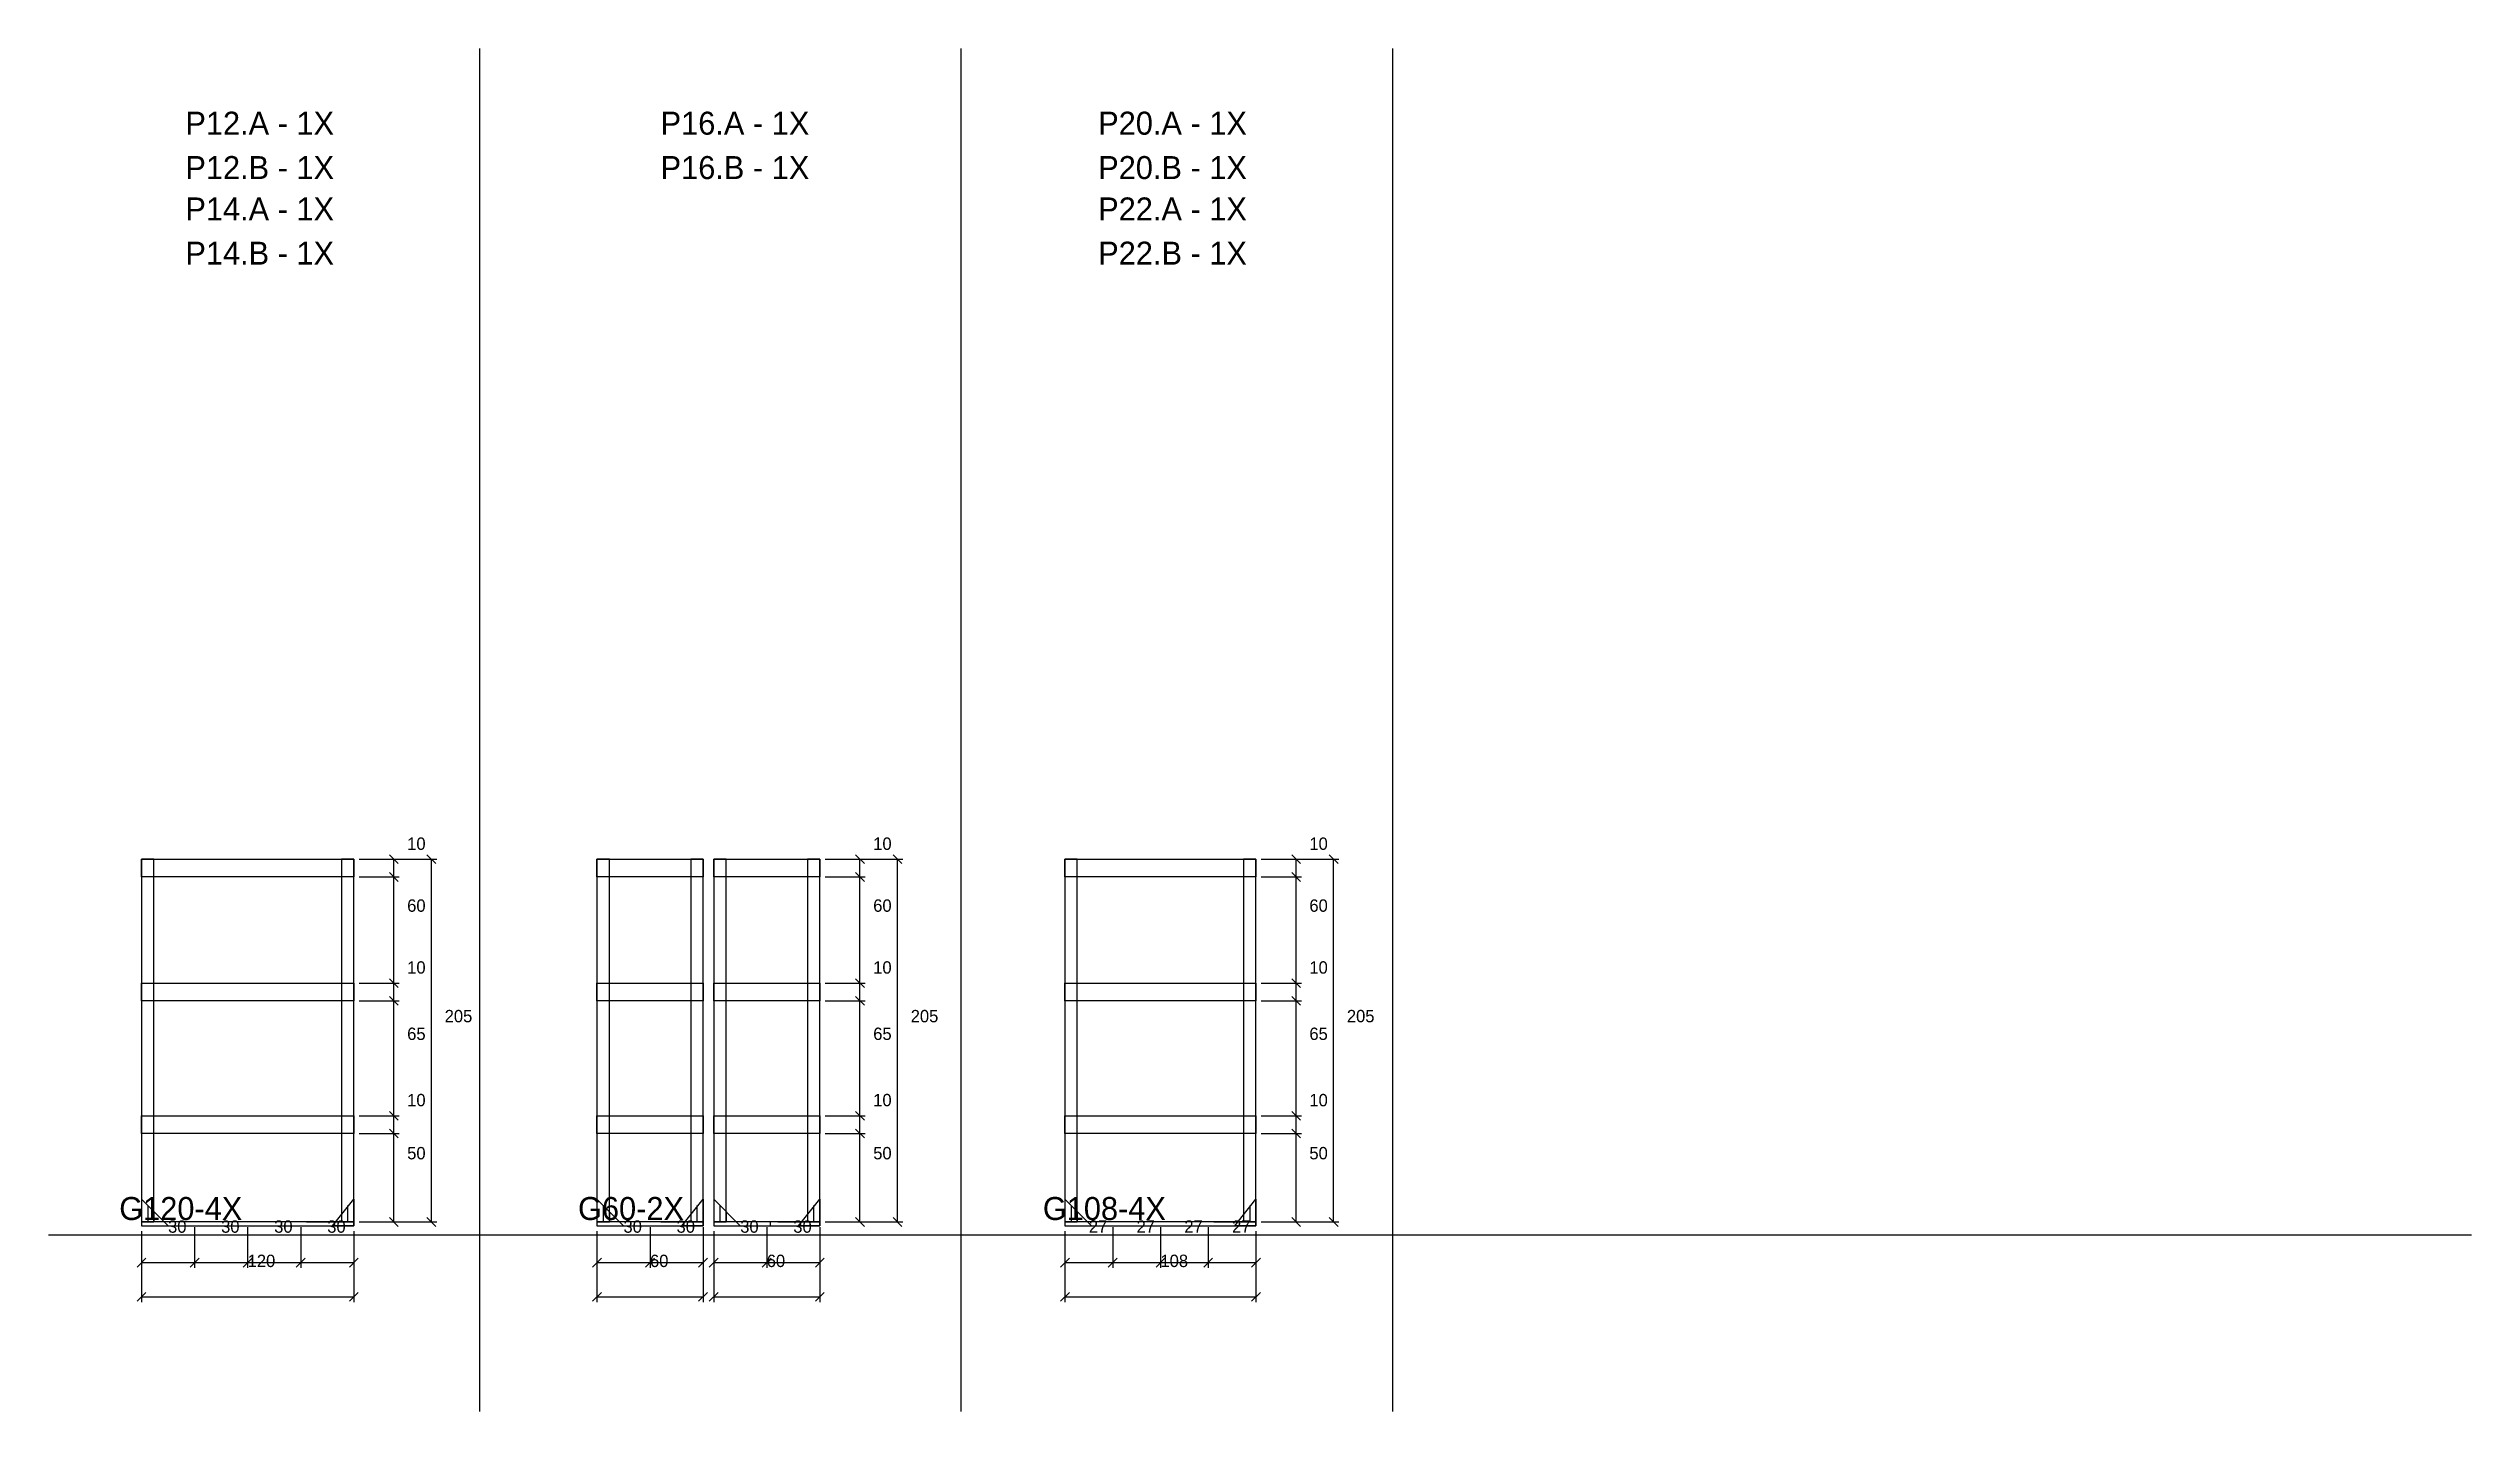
# Model space of a CAD drawing. Header units: metres. Extents: x 1847 to 3217, y 395 to 1166.
import ezdxf

# ---------------------------------------------------------------- set-up
doc = ezdxf.new("R2010")
doc.units = ezdxf.units.M

msp = doc.modelspace()

# ---------------------------------------------------------------- linework, layer by layer
at = {"layer": 'COTA', "color": 4}
for p, q in [((2022.3, 707.4), (2066.2, 707.4)), ((2022.3, 707.4), (2045, 707.4)), ((2042, 697.4), (2042, 707.4)), ((2063.2, 502.3), (2063.2, 707.4)), ((2285.8, 707.4), (2329.7, 707.4)), ((2285.8, 707.4), (2308.5, 707.4)), ((2305.5, 697.4), (2305.5, 707.4)), ((2326.7, 502.3), (2326.7, 707.4)), ((2532.4, 707.4), (2555.1, 707.4)), ((2532.4, 707.4), (2576.3, 707.4)), ((2552.1, 697.4), (2552.1, 707.4)), ((2573.3, 502.3), (2573.3, 707.4)), ((2022.3, 697.4), (2045, 697.4)), ((2022.3, 697.4), (2045, 697.4)), ((2042, 637.3), (2042, 697.4)), ((2285.8, 697.4), (2308.5, 697.4)), ((2285.8, 697.4), (2308.5, 697.4)), ((2305.5, 637.3), (2305.5, 697.4)), ((2532.4, 697.4), (2555.1, 697.4)), ((2532.4, 697.4), (2555.1, 697.4)), ((2552.1, 637.3), (2552.1, 697.4)), ((2022.3, 637.3), (2045, 637.3)), ((2022.3, 637.3), (2045, 637.3)), ((2042, 627.3), (2042, 637.3)), ((2285.8, 637.3), (2308.5, 637.3)), ((2285.8, 637.3), (2308.5, 637.3)), ((2305.5, 627.3), (2305.5, 637.3)), ((2532.4, 637.3), (2555.1, 637.3)), ((2532.4, 637.3), (2555.1, 637.3)), ((2552.1, 627.3), (2552.1, 637.3)), ((2022.3, 627.3), (2045, 627.3)), ((2022.3, 627.3), (2045, 627.3)), ((2042, 562.3), (2042, 627.3)), ((2285.8, 627.3), (2308.5, 627.3)), ((2285.8, 627.3), (2308.5, 627.3)), ((2305.5, 562.3), (2305.5, 627.3)), ((2532.4, 627.3), (2555.1, 627.3)), ((2532.4, 627.3), (2555.1, 627.3)), ((2552.1, 562.3), (2552.1, 627.3)), ((2022.3, 562.3), (2045, 562.3)), ((2022.3, 562.3), (2045, 562.3)), ((2042, 552.3), (2042, 562.3)), ((2285.8, 562.3), (2308.5, 562.3)), ((2285.8, 562.3), (2308.5, 562.3)), ((2305.5, 552.3), (2305.5, 562.3)), ((2532.4, 562.3), (2555.1, 562.3)), ((2532.4, 562.3), (2555.1, 562.3)), ((2552.1, 552.3), (2552.1, 562.3)), ((2022.3, 552.3), (2045, 552.3)), ((2022.3, 552.3), (2045, 552.3)), ((2042, 502.3), (2042, 552.3)), ((2285.8, 552.3), (2308.5, 552.3)), ((2285.8, 552.3), (2308.5, 552.3)), ((2305.5, 502.3), (2305.5, 552.3)), ((2532.4, 552.3), (2555.1, 552.3)), ((2532.4, 552.3), (2555.1, 552.3)), ((2552.1, 502.3), (2552.1, 552.3)), ((1899.3, 497.1), (1899.3, 476.3)), ((1899.3, 497.1), (1899.3, 457)), ((1929.3, 499.3), (1929.3, 476.3)), ((1929.3, 499.3), (1929.3, 476.3)), ((1959.3, 499.3), (1959.3, 476.3)), ((1959.3, 499.3), (1959.3, 476.3)), ((1989.3, 499.3), (1989.3, 476.3)), ((1989.3, 499.3), (1989.3, 476.3)), ((2019.3, 497.1), (2019.3, 476.3)), ((2019.3, 497.1), (2019.3, 457)), ((2022.3, 502.3), (2045, 502.3)), ((2022.3, 502.3), (2066.2, 502.3)), ((2156.8, 497.1), (2156.8, 457)), ((2156.8, 497.1), (2156.8, 476.3)), ((2186.8, 499.3), (2186.8, 476.3)), ((2186.8, 499.3), (2186.8, 476.3)), ((2216.8, 499.3), (2216.8, 476.3)), ((2216.8, 497.1), (2216.8, 457)), ((2222.8, 497.1), (2222.8, 457)), ((2222.8, 497.1), (2222.8, 476.3)), ((2252.8, 499.3), (2252.8, 476.3)), ((2252.8, 499.3), (2252.8, 476.3)), ((2282.8, 499.3), (2282.8, 476.3)), ((2282.8, 497.1), (2282.8, 457)), ((2285.8, 502.3), (2308.5, 502.3)), ((2285.8, 502.3), (2329.7, 502.3)), ((2421.4, 497.1), (2421.4, 457)), ((2421.4, 497.1), (2421.4, 476.3)), ((2448.4, 499.3), (2448.4, 476.3)), ((2448.4, 499.3), (2448.4, 476.3)), ((2475.4, 499.3), (2475.4, 476.3)), ((2475.4, 499.3), (2475.4, 476.3)), ((2502.4, 499.3), (2502.4, 476.3)), ((2502.4, 499.3), (2502.4, 476.3)), ((2529.4, 497.1), (2529.4, 476.3)), ((2529.4, 497.1), (2529.4, 457)), ((2532.4, 502.3), (2555.1, 502.3)), ((2532.4, 502.3), (2576.3, 502.3)), ((1899.3, 479.3), (1929.3, 479.3)), ((1929.3, 479.3), (1959.3, 479.3)), ((1959.3, 479.3), (1989.3, 479.3)), ((1989.3, 479.3), (2019.3, 479.3)), ((2156.8, 479.3), (2186.8, 479.3)), ((2186.8, 479.3), (2216.8, 479.3)), ((2222.8, 479.3), (2252.8, 479.3)), ((2252.8, 479.3), (2282.8, 479.3)), ((2421.4, 479.3), (2448.4, 479.3)), ((2448.4, 479.3), (2475.4, 479.3)), ((2475.4, 479.3), (2502.4, 479.3)), ((2502.4, 479.3), (2529.4, 479.3)), ((1899.3, 460), (2019.3, 460)), ((2156.8, 460), (2216.8, 460)), ((2222.8, 460), (2282.8, 460)), ((2421.4, 460), (2529.4, 460))]:
    msp.add_line(p, q, dxfattribs=at)
at = {"layer": 'COTA'}
for points in [[(2044.5, 704.9), (2039.5, 709.9)], [(2039.5, 699.9), (2044.5, 694.9)], [(2044.5, 694.9), (2039.5, 699.9)], [(2065.7, 704.9), (2060.7, 709.9)], [(2308, 704.9), (2303, 709.9)], [(2308, 694.9), (2303, 699.9)], [(2303, 699.9), (2308, 694.9)], [(2329.2, 704.9), (2324.2, 709.9)], [(2554.6, 704.9), (2549.6, 709.9)], [(2554.6, 694.9), (2549.6, 699.9)], [(2549.6, 699.9), (2554.6, 694.9)], [(2575.8, 704.9), (2570.8, 709.9)], [(2039.5, 639.8), (2044.5, 634.8)], [(2044.5, 634.8), (2039.5, 639.8)], [(2308, 634.8), (2303, 639.8)], [(2303, 639.8), (2308, 634.8)], [(2549.6, 639.8), (2554.6, 634.8)], [(2554.6, 634.8), (2549.6, 639.8)], [(2039.5, 629.8), (2044.5, 624.8)], [(2044.5, 624.8), (2039.5, 629.8)], [(2308, 624.8), (2303, 629.8)], [(2303, 629.8), (2308, 624.8)], [(2554.6, 624.8), (2549.6, 629.8)], [(2549.6, 629.8), (2554.6, 624.8)], [(2039.5, 564.8), (2044.5, 559.8)], [(2044.5, 559.8), (2039.5, 564.8)], [(2308, 559.8), (2303, 564.8)], [(2303, 564.8), (2308, 559.8)], [(2549.6, 564.8), (2554.6, 559.8)], [(2554.6, 559.8), (2549.6, 564.8)], [(2039.5, 554.8), (2044.5, 549.8)], [(2044.5, 549.8), (2039.5, 554.8)], [(2308, 549.8), (2303, 554.8)], [(2303, 554.8), (2308, 549.8)], [(2554.6, 549.8), (2549.6, 554.8)], [(2549.6, 554.8), (2554.6, 549.8)], [(2039.5, 504.8), (2044.5, 499.8)], [(2060.7, 504.8), (2065.7, 499.8)], [(2303, 504.8), (2308, 499.8)], [(2324.2, 504.8), (2329.2, 499.8)], [(2549.6, 504.8), (2554.6, 499.8)], [(2570.8, 504.8), (2575.8, 499.8)], [(1901.8, 481.8), (1896.8, 476.8)], [(1931.8, 481.8), (1926.8, 476.8)], [(1926.8, 476.8), (1931.8, 481.8)], [(1961.8, 481.8), (1956.8, 476.8)], [(1956.8, 476.8), (1961.8, 481.8)], [(1986.8, 476.8), (1991.8, 481.8)], [(1991.8, 481.8), (1986.8, 476.8)], [(2016.8, 476.8), (2021.8, 481.8)], [(2159.3, 481.8), (2154.3, 476.8)], [(2189.3, 481.8), (2184.3, 476.8)], [(2184.3, 476.8), (2189.3, 481.8)], [(2214.3, 476.8), (2219.3, 481.8)], [(2225.3, 481.8), (2220.3, 476.8)], [(2255.3, 481.8), (2250.3, 476.8)], [(2250.3, 476.8), (2255.3, 481.8)], [(2280.3, 476.8), (2285.3, 481.8)], [(2423.9, 481.8), (2418.9, 476.8)], [(2445.9, 476.8), (2450.9, 481.8)], [(2450.9, 481.8), (2445.9, 476.8)], [(2477.9, 481.8), (2472.9, 476.8)], [(2472.9, 476.8), (2477.9, 481.8)], [(2504.9, 481.8), (2499.9, 476.8)], [(2499.9, 476.8), (2504.9, 481.8)], [(2526.9, 476.8), (2531.9, 481.8)], [(1901.8, 462.5), (1896.8, 457.5)], [(2016.8, 457.5), (2021.8, 462.5)], [(2159.3, 462.5), (2154.3, 457.5)], [(2214.3, 457.5), (2219.3, 462.5)], [(2225.3, 462.5), (2220.3, 457.5)], [(2280.3, 457.5), (2285.3, 462.5)], [(2423.9, 462.5), (2418.9, 457.5)], [(2526.9, 457.5), (2531.9, 462.5)]]:
    msp.add_lwpolyline(points, dxfattribs=at)
at = {"layer": 'Madeira', "color": 1}
for p, q in [((1902.8, 511.6), (1902.8, 502.3)), ((1906.3, 508.1), (1906.3, 502.3)), ((2015.8, 511.6), (2015.8, 502.3)), ((2160.3, 511.6), (2160.3, 502.3)), ((2163.8, 508.1), (2163.8, 502.3)), ((2213.3, 511.6), (2213.3, 502.3)), ((2226.3, 511.6), (2226.3, 502.3)), ((2229.8, 508.1), (2229.8, 502.3)), ((2279.3, 511.6), (2279.3, 502.3)), ((2424.9, 511.6), (2424.9, 502.3)), ((2428.4, 508.1), (2428.4, 502.3)), ((2525.9, 511.6), (2525.9, 502.3)), ((1915.1, 502.3), (1899.3, 502.3)), ((1992.5, 502.3), (2019.3, 502.3)), ((2172.6, 502.3), (2156.8, 502.3)), ((2193, 502.3), (2216.8, 502.3)), ((2238.6, 502.3), (2222.8, 502.3)), ((2259, 502.3), (2282.8, 502.3)), ((2437.2, 502.3), (2421.4, 502.3)), ((2505.6, 502.3), (2529.4, 502.3))]:
    msp.add_line(p, q, dxfattribs=at)
at = {"layer": 'Madeira', "color": 250}
for p, q in [((1902.8, 511.6), (1902.8, 502.3)), ((2015.8, 511.6), (2015.8, 502.3)), ((2160.3, 511.6), (2160.3, 502.3)), ((2213.3, 511.6), (2213.3, 502.3)), ((2226.3, 511.6), (2226.3, 502.3)), ((2279.3, 511.6), (2279.3, 502.3)), ((2424.9, 511.6), (2424.9, 502.3)), ((2525.9, 511.6), (2525.9, 502.3)), ((1899.3, 502.3), (1899.3, 500.1)), ((1899.3, 502.3), (1899.3, 500.1)), ((1909.1, 502.3), (1899.3, 502.3)), ((1899.3, 502.3), (1899.3, 500.1)), ((1909.1, 502.3), (1899.3, 502.3)), ((2009.4, 502.3), (2019.3, 502.3)), ((2009.4, 502.3), (2019.3, 502.3)), ((2156.8, 502.3), (2156.8, 500.1)), ((2156.8, 502.3), (2156.8, 500.1)), ((2156.8, 502.3), (2156.8, 500.1)), ((2166.6, 502.3), (2156.8, 502.3)), ((2166.6, 502.3), (2156.8, 502.3)), ((2206.9, 502.3), (2216.8, 502.3)), ((2206.9, 502.3), (2216.8, 502.3)), ((2222.8, 502.3), (2222.8, 500.1)), ((2232.6, 502.3), (2222.8, 502.3)), ((2222.8, 502.3), (2222.8, 500.1)), ((2232.6, 502.3), (2222.8, 502.3)), ((2222.8, 502.3), (2222.8, 500.1)), ((2272.9, 502.3), (2282.8, 502.3)), ((2272.9, 502.3), (2282.8, 502.3)), ((2421.4, 502.3), (2421.4, 500.1)), ((2421.4, 502.3), (2421.4, 500.1)), ((2421.4, 502.3), (2421.4, 500.1)), ((2431.2, 502.3), (2421.4, 502.3)), ((2431.2, 502.3), (2421.4, 502.3)), ((2519.6, 502.3), (2529.4, 502.3)), ((2519.6, 502.3), (2529.4, 502.3))]:
    msp.add_line(p, q, dxfattribs=at)
at = {"layer": 'Madeira', "color": 252}
for points in [[(1899.3, 515.1), (1899.3, 500.1), (1914.3, 500.1), (1899.3, 515.1)], [(2019.3, 515.1), (2019.3, 500.1), (2007.3, 500.1), (2019.3, 515.1)], [(2156.8, 515.1), (2156.8, 500.1), (2171.8, 500.1), (2156.8, 515.1)], [(2216.8, 515.1), (2216.8, 500.1), (2204.8, 500.1), (2216.8, 515.1)], [(2222.8, 515.1), (2222.8, 500.1), (2237.8, 500.1), (2222.8, 515.1)], [(2282.8, 515.1), (2282.8, 500.1), (2270.8, 500.1), (2282.8, 515.1)], [(2421.4, 515.1), (2421.4, 500.1), (2436.4, 500.1), (2421.4, 515.1)], [(2529.4, 515.1), (2529.4, 500.1), (2517.4, 500.1), (2529.4, 515.1)]]:
    msp.add_lwpolyline(points, dxfattribs=at)
at = {"layer": 'Madeira'}
for points in [[(1899.3, 515.1), (1899.3, 500.1), (1914.3, 500.1), (1899.3, 515.1)], [(2019.3, 515.1), (2019.3, 500.1), (2007.3, 500.1), (2019.3, 515.1)], [(2156.8, 515.1), (2156.8, 500.1), (2171.8, 500.1), (2156.8, 515.1)], [(2216.8, 515.1), (2216.8, 500.1), (2204.8, 500.1), (2216.8, 515.1)], [(2222.8, 515.1), (2222.8, 500.1), (2237.8, 500.1), (2222.8, 515.1)], [(2282.8, 515.1), (2282.8, 500.1), (2270.8, 500.1), (2282.8, 515.1)], [(2421.4, 515.1), (2421.4, 500.1), (2436.4, 500.1), (2421.4, 515.1)], [(2529.4, 515.1), (2529.4, 500.1), (2517.4, 500.1), (2529.4, 515.1)]]:
    msp.add_lwpolyline(points, dxfattribs=at)
at = {"layer": 'Nível', "color": 4}
msp.add_line((1846.7, 495.1), (3216.7, 495.1), dxfattribs=at)
at = {"layer": 'Sarr 2.2x7', "color": 40}
for p, q in [((1899.3, 502.3), (1899.3, 500.1)), ((2019.3, 500.1), (2019.3, 502.3)), ((2156.8, 502.3), (2156.8, 500.1)), ((2216.8, 500.1), (2216.8, 502.3)), ((2222.8, 502.3), (2222.8, 500.1)), ((2255, 500.1), (2255, 502.3)), ((2421.4, 502.3), (2421.4, 500.1)), ((2529.4, 500.1), (2529.4, 502.3))]:
    msp.add_line(p, q, dxfattribs=at)
for points in [[(2019.3, 502.3), (1899.3, 502.3), (1899.3, 500.1), (2019.3, 500.1), (2019.3, 502.3)], [(2216.8, 502.3), (2156.8, 502.3), (2156.8, 500.1), (2216.8, 500.1), (2216.8, 502.3)], [(2282.8, 502.3), (2222.8, 502.3), (2222.8, 500.1), (2282.8, 500.1), (2282.8, 502.3)], [(2529.4, 502.3), (2421.4, 502.3), (2421.4, 500.1), (2529.4, 500.1), (2529.4, 502.3)]]:
    msp.add_lwpolyline(points, dxfattribs=at)
at = {"layer": 'SARR_2.2x10', "color": 60}
for points in [[(1899.3, 707.4), (2019.3, 707.4), (2019.3, 697.4), (1899.3, 697.4), (1899.3, 707.4)], [(2156.8, 707.4), (2216.8, 707.4), (2216.8, 697.4), (2156.8, 697.4), (2156.8, 707.4)], [(2222.8, 707.4), (2282.8, 707.4), (2282.8, 697.4), (2222.8, 697.4), (2222.8, 707.4)], [(2421.4, 707.4), (2529.4, 707.4), (2529.4, 697.4), (2421.4, 697.4), (2421.4, 707.4)], [(1899.3, 637.3), (2019.3, 637.3), (2019.3, 627.3), (1899.3, 627.3), (1899.3, 637.3)], [(2156.8, 637.3), (2216.8, 637.3), (2216.8, 627.3), (2156.8, 627.3), (2156.8, 637.3)], [(2222.8, 637.3), (2282.8, 637.3), (2282.8, 627.3), (2222.8, 627.3), (2222.8, 637.3)], [(2421.4, 637.3), (2529.4, 637.3), (2529.4, 627.3), (2421.4, 627.3), (2421.4, 637.3)], [(1899.3, 562.3), (2019.3, 562.3), (2019.3, 552.3), (1899.3, 552.3), (1899.3, 562.3)], [(2156.8, 562.3), (2216.8, 562.3), (2216.8, 552.3), (2156.8, 552.3), (2156.8, 562.3)], [(2222.8, 562.3), (2282.8, 562.3), (2282.8, 552.3), (2222.8, 552.3), (2222.8, 562.3)], [(2421.4, 562.3), (2529.4, 562.3), (2529.4, 552.3), (2421.4, 552.3), (2421.4, 562.3)]]:
    msp.add_lwpolyline(points, dxfattribs=at)
at = {"layer": 'SARR_7x7', "color": 40}
for points in [[(1899.3, 502.3), (1906.3, 502.3), (1906.3, 707.4), (1899.3, 707.4), (1899.3, 502.3)], [(2012.3, 502.3), (2019.3, 502.3), (2019.3, 707.4), (2012.3, 707.4), (2012.3, 502.3)], [(2156.8, 502.3), (2163.8, 502.3), (2163.8, 707.4), (2156.8, 707.4), (2156.8, 502.3)], [(2209.8, 502.3), (2216.8, 502.3), (2216.8, 707.4), (2209.8, 707.4), (2209.8, 502.3)], [(2222.8, 502.3), (2229.8, 502.3), (2229.8, 707.4), (2222.8, 707.4), (2222.8, 502.3)], [(2275.8, 502.3), (2282.8, 502.3), (2282.8, 707.4), (2275.8, 707.4), (2275.8, 502.3)], [(2421.4, 502.3), (2428.4, 502.3), (2428.4, 707.4), (2421.4, 707.4), (2421.4, 502.3)], [(2522.4, 502.3), (2529.4, 502.3), (2529.4, 707.4), (2522.4, 707.4), (2522.4, 502.3)]]:
    msp.add_lwpolyline(points, dxfattribs=at)
at = {"layer": 'Texto Nível', "color": 251}
for p, q in [((2090.6, 395.1), (2090.6, 1165.9)), ((2362.8, 395.1), (2362.8, 1165.9)), ((2606.7, 395.1), (2606.7, 1165.9))]:
    msp.add_line(p, q, dxfattribs=at)

# ---------------------------------------------------------------- texts
at = {"layer": 'COTA', "color": 1}
for s, p in [('10', (2049.5, 712.7)), ('10', (2313, 712.7)), ('10', (2559.6, 712.7)), ('60', (2049.5, 677.7)), ('60', (2313, 677.7)), ('60', (2559.6, 677.7)), ('10', (2049.5, 642.7)), ('10', (2313, 642.7)), ('10', (2559.6, 642.7)), ('205', (2070.7, 615.2)), ('205', (2334.2, 615.2)), ('205', (2580.8, 615.2)), ('65', (2049.5, 605.2)), ('65', (2313, 605.2)), ('65', (2559.6, 605.2)), ('10', (2049.5, 567.7)), ('10', (2313, 567.7)), ('10', (2559.6, 567.7)), ('50', (2049.5, 537.7)), ('50', (2313, 537.7)), ('50', (2559.6, 537.7)), ('30', (1914.3, 496.2)), ('30', (1944.3, 496.2)), ('30', (1974.3, 496.2)), ('30', (2004.3, 496.2)), ('30', (2171.8, 496.2)), ('30', (2201.8, 496.2)), ('30', (2237.8, 496.2)), ('30', (2267.8, 496.2)), ('27', (2434.9, 496.2)), ('27', (2461.9, 496.2)), ('27', (2488.9, 496.2)), ('27', (2515.9, 496.2)), ('120', (1959.3, 476.8)), ('60', (2186.8, 476.8)), ('60', (2252.8, 476.8)), ('108', (2475.4, 476.8))]:
    msp.add_text(s, height=7, dxfattribs=at).set_placement(p)
at = {"layer": 'Texto Seção', "color": 7}
for s, p in [('P12.A - 1X', (1924.1, 1117.1)), ('P16.A - 1X', (2192.8, 1117.1)), ('P20.A - 1X', (2440.2, 1117.1)), ('P12.B - 1X', (1924.1, 1092)), ('P16.B - 1X', (2192.8, 1092)), ('P20.B - 1X', (2440.2, 1092)), ('P14.A - 1X', (1924.1, 1068.6)), ('P22.A - 1X', (2440.2, 1068.6)), ('P14.B - 1X', (1924.1, 1043.6)), ('P22.B - 1X', (2440.2, 1043.6)), ('G120-4X', (1886.7, 503.4)), ('G60-2X', (2146.1, 503.4)), ('G108-4X', (2408.9, 503.4))]:
    msp.add_text(s, height=13, dxfattribs=at).set_placement(p)

doc.saveas('drawing.dxf')
